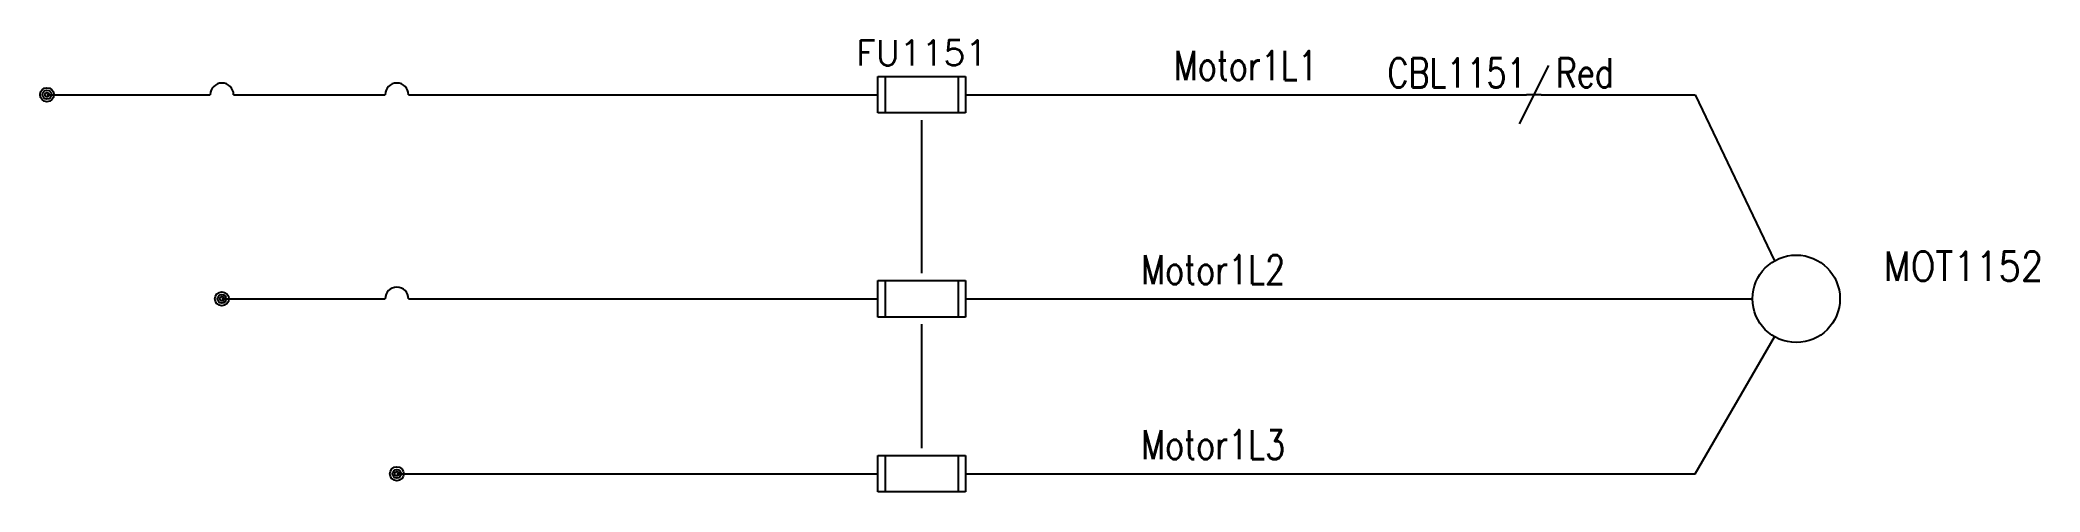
# Model space of a CAD drawing. Header units: inches. Extents: x 12.47 to 21.05, y 17.92 to 19.86.
import ezdxf
from ezdxf.enums import TextEntityAlignment as Align

# ---------------------------------------------------------------- set-up
doc = ezdxf.new("R2010")
doc.units = ezdxf.units.IN
doc.header["$MEASUREMENT"] = 0
for name, color, linetype in [('LINK', 9, 'Continuous'), ('MISC', 7, 'Continuous'), ('SYMS', 7, 'Continuous'), ('TAGS', 150, 'Continuous'), ('WIREFIXED', 7, 'Continuous'), ('WIRES', 7, 'Continuous')]:
    doc.layers.add(name, color=color, linetype=linetype)
doc.styles.add('WD', font='romans.shx')

# ---------------------------------------------------------------- blocks, each defined once
blk = doc.blocks.new('WDDOT')
for radius in [0.03, 0.0187, 0.00929]:
    blk.add_circle((0, 0), radius)
blk = doc.blocks.new('HMO13')
blk.add_circle((0, 0), 0.1875)
at = {"style": 'WD'}
for tag, p, width in [('INST', (0.3805, 0.4032), 0.7), ('LOC', (0.3805, 0.2336), 0.7), ('TAG1', (0.375, 0.0774), 0.9), ('DESC1', (0.376, -0.0789), 0.9), ('DESC2', (0.376, -0.2351), 0.9), ('DESC3', (0.376, -0.3914), 0.9), ('RATING3', (0.375, -0.5476), 0.8), ('RATING4', (0.375, -0.7039), 0.8), ('WDTAGALT', (0.375, -0.875), 0.7)]:
    blk.add_attdef(tag, p, '', height=0.125, dxfattribs=dict(at, width=width))
at = {"style": 'WD', "flags": 1}
for tag, p in [('X0TERM01', (-0.0938, 0.1624)), ('X4TERM02', (-0.1875, 0)), ('X0TERM03', (-0.0938, -0.1624)), ('X0TERM04', (0.1326, -0.1326))]:
    blk.add_attdef(tag, p, '', height=0.0125, dxfattribs=at)
at = {"style": 'WD', "flags": 9}
blk.add_attdef('FAMILY', text='', height=0.01, dxfattribs=at).set_placement((-0.0053, 0.1698), align=Align.CENTER)
at = {"style": 'WD', "width": 0.8}
blk.add_attdef('RATING1', text='', height=0.1, dxfattribs=at).set_placement((0, 0), align=Align.CENTER)
at = {"linetype": 'Continuous', "style": 'WD', "flags": 9}
blk.add_attdef('ASSYCODE', text='', height=0.01, dxfattribs=at).set_placement((0, 0.125), align=Align.CENTER)
at = {"linetype": 'Continuous', "style": 'WD', "flags": 1}
for tag, p in [('MFG', (0, 0.1404)), ('CAT', (0, 0.1593))]:
    blk.add_attdef(tag, text='', height=0.01, dxfattribs=at).set_placement(p, align=Align.MIDDLE)
at = {"style": 'WD', "width": 0.8}
blk.add_attdef('RATING2', text='', height=0.1, dxfattribs=at).set_placement((0, -0.0312), align=Align.TOP_CENTER)
blk = doc.blocks.new('HFU1')
for p, q in [((-0.1875, -0.0781), (-0.1875, 0.0781)), ((-0.1875, 0.0781), (0.1875, 0.0781)), ((-0.1562, 0.0781), (-0.1562, -0.0781)), ((0.1562, 0.0781), (0.1562, -0.0781)), ((0.1875, 0.0781), (0.1875, -0.0781)), ((0.1875, -0.0781), (-0.1875, -0.0781))]:
    blk.add_line(p, q)
at = {"style": 'WD', "width": 0.7}
for tag, p in [('INST', (0, 0.366)), ('LOC', (0, 0.2812)), ('DESC1', (0.0083, -0.2275)), ('DESC2', (0.0083, -0.3217)), ('DESC3', (0.0083, -0.4063))]:
    blk.add_attdef(tag, text='', height=0.0625, dxfattribs=at).set_placement(p, align=Align.CENTER)
at = {"linetype": 'Continuous', "style": 'WD', "flags": 9}
for tag, p in [('ASSYCODE', (0.1569, 0.2509)), ('MFG', (0.1564, 0.0827)), ('CAT', (0.1564, 0.1022))]:
    blk.add_attdef(tag, text='', height=0.01, dxfattribs=at).set_placement(p, align=Align.CENTER)
at = {"style": 'WD'}
blk.add_attdef('TAG1', text='', height=0.1094, dxfattribs=at).set_placement((0, 0.125), align=Align.CENTER)
for tag, p in [('X2LINK', (0, 0.1094)), ('X8LINK', (0, -0.1094))]:
    blk.add_attdef(tag, p, '', height=0.01, dxfattribs=at)
for tag, p, height, flags in [('FAMILY', (0.1292, 0.1076), 0.01, 9), ('X4TERM01', (-0.1875, 0), 0.0109, 1), ('X1TERM02', (0.1875, 0), 0.0109, 1)]:
    blk.add_attdef(tag, p, '', height=height, dxfattribs=dict(at, flags=flags))
at = {"style": 'WD', "width": 0.7}
blk.add_attdef('RATING1', text='', height=0.0938, dxfattribs=at).set_placement((0, 0), align=Align.MIDDLE_CENTER)
at = {"linetype": 'Continuous', "style": 'WD', "flags": 8}
blk.add_attdef('TERM01', text='', height=0.0625, dxfattribs=at).set_placement((-0.25, -0.0158), align=Align.TOP_RIGHT)
blk.add_attdef('TERM02', text='', height=0.0625, dxfattribs=at).set_placement((0.25, -0.0158), align=Align.TOP_LEFT)
blk = doc.blocks.new('HFU2')
for p, q in [((-0.1875, -0.0781), (-0.1875, 0.0781)), ((-0.1875, 0.0781), (0.1875, 0.0781)), ((-0.1562, 0.0781), (-0.1562, -0.0781)), ((0.1562, 0.0781), (0.1562, -0.0781)), ((0.1875, 0.0781), (0.1875, -0.0781)), ((0.1875, -0.0781), (-0.1875, -0.0781))]:
    blk.add_line(p, q)
at = {"style": 'WD', "width": 0.7}
for tag, p in [('INST', (0, 0.366)), ('LOC', (0, 0.2812)), ('DESC1', (-0.0073, -0.2275)), ('DESC2', (-0.0073, -0.3217)), ('DESC3', (-0.0073, -0.4063))]:
    blk.add_attdef(tag, text='', height=0.0625, dxfattribs=at).set_placement(p, align=Align.CENTER)
at = {"linetype": 'Continuous', "style": 'WD', "flags": 9}
for tag, p in [('FAMILY', (0.1569, 0.2509)), ('ASSYCODE', (0.1881, 0.2352)), ('MFG', (0.1564, 0.0827)), ('CAT', (0.1564, 0.1022))]:
    blk.add_attdef(tag, text='', height=0.01, dxfattribs=at).set_placement(p, align=Align.CENTER)
at = {"style": 'WD'}
blk.add_attdef('TAG2', text='', height=0.0938, dxfattribs=at).set_placement((0, 0.125), align=Align.CENTER)
for tag, p in [('X2LINK', (0, 0.1094)), ('X8LINK', (0, -0.1094))]:
    blk.add_attdef(tag, p, '', height=0.01, dxfattribs=at)
at = {"style": 'WD', "flags": 1}
for tag, p in [('X4TERM01', (-0.1875, 0)), ('X1TERM02', (0.1875, 0))]:
    blk.add_attdef(tag, p, '', height=0.01, dxfattribs=at)
at = {"style": 'WD', "width": 0.7}
blk.add_attdef('RATING1', text='', height=0.0938, dxfattribs=at).set_placement((0, 0), align=Align.MIDDLE_CENTER)
at = {"linetype": 'Continuous', "style": 'WD', "flags": 8}
blk.add_attdef('TERM01', text='', height=0.0625, dxfattribs=at).set_placement((-0.25, -0.0158), align=Align.TOP_RIGHT)
blk.add_attdef('TERM02', text='', height=0.0625, dxfattribs=at).set_placement((0.25, -0.0158), align=Align.TOP_LEFT)
blk = doc.blocks.new('WD_WNH')
at = {"linetype": 'Continuous', "style": 'WD', "width": 0.8}
blk.add_attdef('WIRENO', text='', height=0.125, dxfattribs=at).set_placement((0, 0.0625), align=Align.CENTER)
at = {"style": 'WD', "flags": 1}
for tag, p in [('W01USER', (0, 0.0781)), ('W02USER', (0, 0.0703)), ('W03USER', (0, 0.0625)), ('W04USER', (0, 0.0547)), ('W05USER', (0, 0.0469)), ('W06USER', (0, 0.0391)), ('W07USER', (0, 0.0312)), ('W08USER', (0, 0.0234)), ('W09USER', (0, 0.0156)), ('W10USER', (0, 0.0078))]:
    blk.add_attdef(tag, text='', height=0.005, dxfattribs=at).set_placement(p, align=Align.CENTER)
blk = doc.blocks.new('HW01')
for p, q in [((0.0625, 0.125), (-0.0625, -0.125)), ((0.0312, 0), (-0.0312, 0))]:
    blk.add_line(p, q)
at = {"style": 'WD', "width": 0.7, "flags": 1}
for tag, p in [('INST', (0, 0.3571)), ('LOC', (0, 0.1875)), ('XREF', (0, -0.3)), ('DESC1', (0, -0.4563)), ('DESC2', (0, -0.6125))]:
    blk.add_attdef(tag, text='', height=0.125, dxfattribs=at).set_placement(p, align=Align.CENTER)
at = {"style": 'WD', "width": 0.8}
blk.add_attdef('TAG1', text='', height=0.125, dxfattribs=at).set_placement((-0.0312, 0.0312), align=Align.RIGHT)
at = {"style": 'WD'}
for tag, p in [('X2LINK', (0, 0.125)), ('X8LINK', (0, -0.125))]:
    blk.add_attdef(tag, p, '', height=0.01, dxfattribs=at)
at = {"style": 'WD', "flags": 9}
blk.add_attdef('FAMILY', text='', height=0.01, dxfattribs=at).set_placement((0.0234, 0.1181), align=Align.CENTER)
at = {"style": 'WD', "width": 0.8}
blk.add_attdef('RATING1', (0.0938, 0.0312), '', height=0.125, dxfattribs=at)
at = {"style": 'WD', "flags": 1}
for tag, p in [('X4TERM01', (-0.0312, 0)), ('X1TERM01', (0.0312, 0))]:
    blk.add_attdef(tag, p, '', height=0.0125, dxfattribs=at)
at = {"linetype": 'Continuous', "style": 'WD', "flags": 9}
blk.add_attdef('ASSYCODE', text='', height=0.01, dxfattribs=at).set_placement((0.0286, 0.042), align=Align.CENTER)
at = {"style": 'WD', "width": 0.8, "flags": 1}
blk.add_attdef('MFG', text='', height=0.0938, dxfattribs=at).set_placement((-0.125, -0.0312), align=Align.TOP_RIGHT)
blk.add_attdef('CAT', text='', height=0.0938, dxfattribs=at).set_placement((0.0312, -0.0312), align=Align.TOP_LEFT)

msp = doc.modelspace()

# ---------------------------------------------------------------- linework, layer by layer
at = {"layer": 'LINK'}
for points in [[(16.25, 19.5156), (16.25, 18.8594)], [(16.25, 18.6406), (16.25, 18.1094)]]:
    msp.add_lwpolyline(points, dxfattribs=at)
at = {"layer": 'WIRES'}
for p, q in [((12.5, 19.625), (13.2, 19.625)), ((13.3, 19.625), (13.95, 19.625)), ((14.05, 19.625), (16.0625, 19.625)), ((16.4375, 19.625), (18.8438, 19.625)), ((18.9062, 19.625), (19.567, 19.625)), ((19.567, 19.625), (19.9062, 18.9124)), ((13.25, 18.75), (13.95, 18.75)), ((14.05, 18.75), (16.0625, 18.75)), ((16.4375, 18.75), (19.8125, 18.75)), ((19.567, 18), (19.9062, 18.5876)), ((14, 18), (16.0625, 18)), ((16.4375, 18), (19.567, 18))]:
    msp.add_line(p, q, dxfattribs=at)
for centre in [(13.25, 19.625), (14, 19.625), (14, 18.75)]:
    msp.add_arc(centre, 0.05, 0, 180, dxfattribs=at)

# ---------------------------------------------------------------- block references
at = {"layer": 'SYMS'}
ref = msp.add_blockref('HFU1', (16.25, 19.625), dxfattribs=at)
ref.add_attrib('TAG1', 'FU1151', dxfattribs={"layer": 'TAGS', "height": 0.10938, "style": 'WD'}).set_placement((16.25, 19.75), align=Align.CENTER)
ref = msp.add_blockref('HW01', (18.875, 19.625), dxfattribs=at)
ref.add_attrib('RATING1', 'Red', (18.9688, 19.6562), dxfattribs={"layer": 'MISC', "height": 0.125, "style": 'WD', "width": 0.8})
ref.add_attrib('TAG1', 'CBL1151', dxfattribs={"layer": 'TAGS', "height": 0.125, "style": 'WD', "width": 0.8}).set_placement((18.8438, 19.6562), align=Align.RIGHT)
for name, p in [('WDDOT', (12.5, 19.625)), ('WDDOT', (13.25, 18.75)), ('HFU2', (16.25, 18.75)), ('WDDOT', (14, 18)), ('HFU2', (16.25, 18))]:
    msp.add_blockref(name, p, dxfattribs=at)
ref = msp.add_blockref('HMO13', (20, 18.75), dxfattribs=at)
ref.add_attrib('TAG1', 'MOT1152', (20.375, 18.8274), dxfattribs={"layer": 'TAGS', "height": 0.125, "style": 'WD', "width": 0.9})
at = {"layer": 'WIREFIXED'}
ref = msp.add_blockref('WD_WNH', (17.6406, 19.625), dxfattribs=at)
ref.add_attrib('WIRENOF', 'Motor1L1', dxfattribs={"linetype": 'Continuous', "height": 0.125, "style": 'WD', "width": 0.8}).set_placement((17.6406, 19.6875), align=Align.CENTER)
ref = msp.add_blockref('WD_WNH', (17.5, 18.75), dxfattribs=at)
ref.add_attrib('WIRENOF', 'Motor1L2', dxfattribs={"linetype": 'Continuous', "height": 0.125, "style": 'WD', "width": 0.8}).set_placement((17.5, 18.8125), align=Align.CENTER)
ref = msp.add_blockref('WD_WNH', (17.5, 18), dxfattribs=at)
ref.add_attrib('WIRENOF', 'Motor1L3', dxfattribs={"linetype": 'Continuous', "height": 0.125, "style": 'WD', "width": 0.8}).set_placement((17.5, 18.0625), align=Align.CENTER)

doc.saveas('drawing.dxf')
